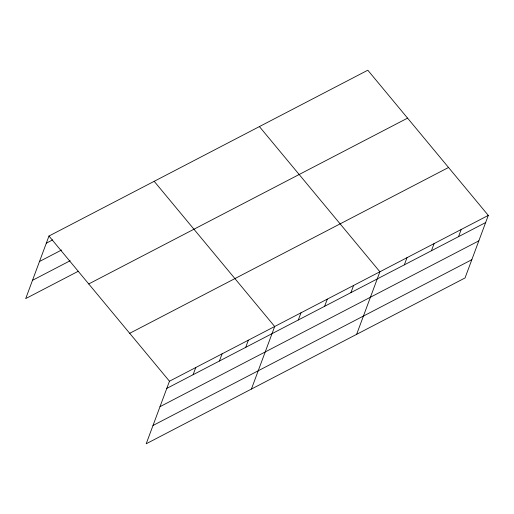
<?xml version="1.0" encoding="UTF-8"?>
<svg xmlns="http://www.w3.org/2000/svg" width="514" height="514" viewBox="0 0 514 514"><rect width="100%" height="100%" fill="white"/><g stroke="black" fill="none" stroke-linecap="round" stroke-linejoin="round"><path stroke-width="0.77" d="M488.3 215.398L169.466 381.215L146.194 443.788L465.029 277.965L488.3 215.398L367.806 70.212L48.971 236.035L25.7 298.602L78.308 271.244M193.103 374.706L195.77 367.536M219.407 361.027L222.074 353.857M245.711 347.342L248.378 340.178M251.41 389.066L274.682 326.499L154.187 181.313M298.319 319.984L300.986 312.814M324.623 306.305L327.289 299.135M350.927 292.627L353.593 285.456M356.626 334.344L379.897 271.777L259.403 126.592M404.332 264.851L406.998 257.681M431.432 250.755L434.099 243.585M458.533 236.658L461.199 229.488M46.305 243.199L52.704 239.871M39.507 261.485L61.545 250.022M32.498 280.323L70.18 260.726M88.736 283.946L407.57 118.124M129.701 333.31L448.536 167.487M166.799 388.385L485.634 222.562M160.002 406.67L478.836 240.848M152.992 425.502L471.833 259.686M48.971 236.035L169.466 381.215"/></g></svg>
